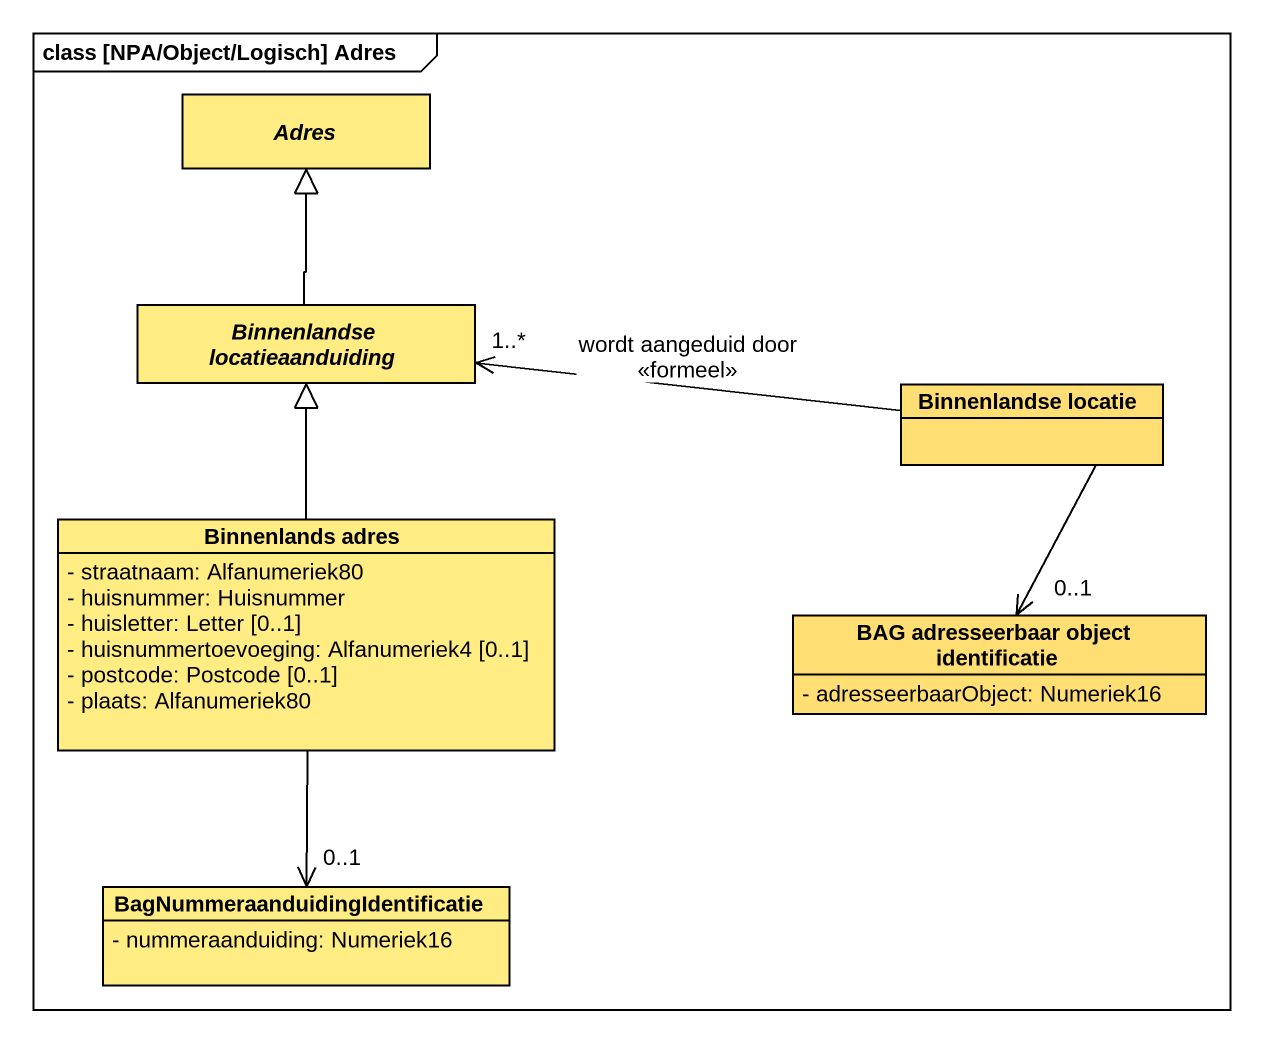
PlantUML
@startuml
mainframe class [NPA/Object/Logisch] Adres
hide circle
hide empty members
skinparam classAttributeIconSize 0
abstract class Adres #FFED83
abstract class "Binnenlandse locatieaanduiding" as Binnenlandse #FFED83
class "Binnenlandse locatie" as Binnenlandse_locatie #FFDE73
class "Binnenlands adres" as Binnenlands_adres #FFED83 {
  - straatnaam: Alfanumeriek80
  - huisnummer: Huisnummer
  - huisletter: Letter [0..1]
  - huisnummertoevoeging: Alfanumeriek4 [0..1]
  - postcode: Postcode [0..1]
  - plaats: Alfanumeriek80
}
class "BAG adresseerbaar object identificatie" as BAG_adresseerbaar_object #FFDE73 {
  - adresseerbaarObject: Numeriek16
}
class "BagNummeraanduidingIdentificatie" as BagNummeraanduidingIdentific #FFED83 {
  - nummeraanduiding: Numeriek16
}
Binnenlandse -up-|> Adres
Binnenlandse "1..*" <-right- Binnenlandse_locatie : wordt aangeduid door\n<<formeel>>
Binnenlands_adres -up-|> Binnenlandse
BAG_adresseerbaar_object "0..1" <-up- Binnenlandse_locatie
BagNummeraanduidingIdentific "0..1" <-up- Binnenlands_adres
@enduml
